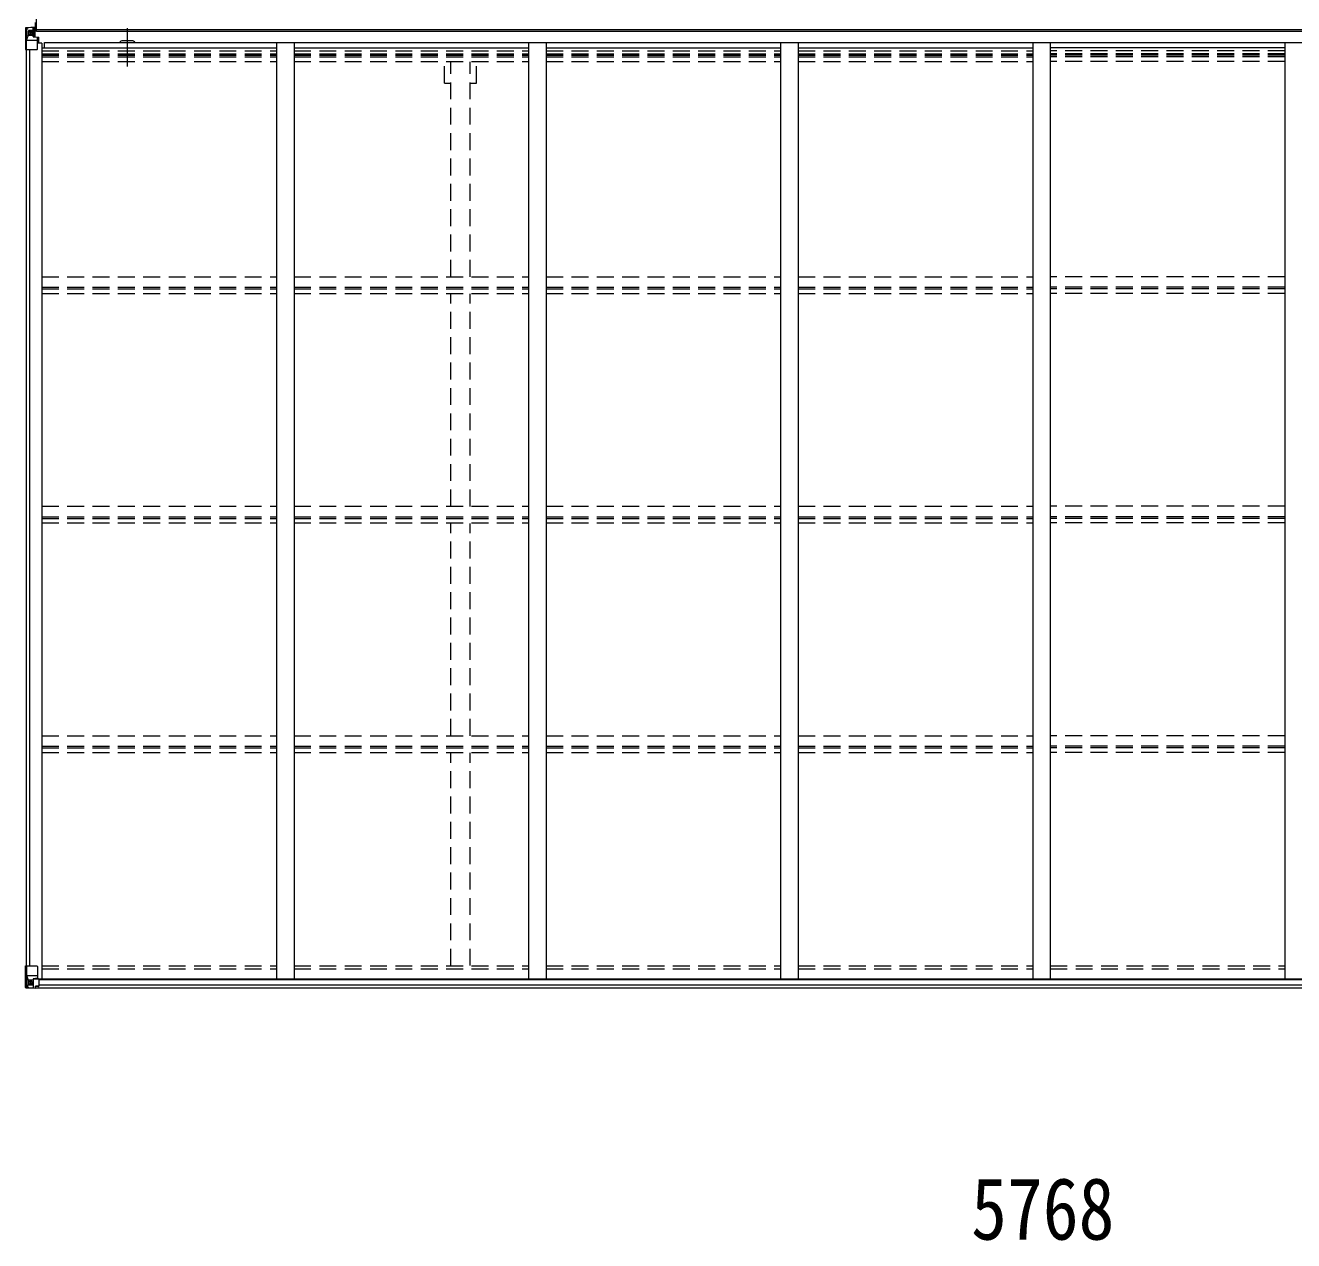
# Model space of a CAD drawing. Units: millimetres at full size, sheet at 1:40; details may follow other scales. Extents: x -11243 to 11243, y -7760 to 7760.
# Drawn here: x 958 to 4560, y -97 to 3353 of the extents above; entities that cross this region are included whole.
import ezdxf
from ezdxf.enums import TextEntityAlignment as Align

# ---------------------------------------------------------------- set-up
doc = ezdxf.new("R2010")
doc.units = ezdxf.units.MM
doc.header["$LTSCALE"] = 40
doc.linetypes.add('CHAIN1', pattern=[8, 5, -1, 1, -1])
doc.linetypes.add('DASHED1', pattern=[1.8, 1.2, -0.6])
for name, color, linetype, lineweight in [('0-1_本体', 5, 'CHAIN1', 9), ('0-3_ELV2', 4, 'Continuous', 9), ('0-4_TABLE1', 6, 'Continuous', 9), ('0-6_OTH_LINE', 6, 'Continuous', 9)]:
    doc.layers.add(name, color=color, linetype=linetype, lineweight=lineweight)
doc.styles.add('ＭＳ ゴシック', font='')
doc.styles.get('ＭＳ ゴシック').set_extended_font_data('MS Gothic')

msp = doc.modelspace()

# ---------------------------------------------------------------- linework, layer by layer
at = {"layer": '0-1_本体'}
msp.add_line((1247.98, 3344.44), (1247.98, 3235.67), dxfattribs=at)
at = {"layer": '0-3_ELV2'}
for p, q in [((989.97, 3335.23), (989.97, 3370.23)), ((981.97, 3344.73), (987.47, 3344.73)), ((981.97, 3342.59), (989.97, 3342.59)), ((6698.97, 3339.98), (989.97, 3339.98)), ((6698.97, 3335.23), (989.97, 3335.23)), ((960.47, 3283.97), (960.47, 682.32)), ((970.17, 3283.97), (970.17, 682.32)), ((1005.47, 3302.62), (992.47, 3302.62)), ((1005.47, 3302.62), (1005.47, 646.31)), ((1005.47, 3288.93), (1671.47, 3288.93)), ((1012.97, 3288.93), (1012.97, 3304.45)), ((1012.97, 3304.45), (6675.97, 3304.45)), ((1260.48, 3309.12), (1235.48, 3309.12)), ((1671.47, 3304.43), (1671.47, 646.31)), ((1721.47, 3304.43), (1721.47, 646.31)), ((1721.47, 3288.93), (2387.47, 3288.93)), ((2387.47, 3304.43), (2387.47, 646.31)), ((2437.47, 3304.43), (2437.47, 646.31)), ((2437.47, 3288.93), (3103.47, 3288.93)), ((3103.47, 3304.43), (3103.47, 646.31)), ((3153.47, 3304.43), (3153.47, 646.31)), ((3153.47, 3288.93), (3819.47, 3288.93)), ((3819.47, 3304.43), (3819.47, 646.31)), ((3869.47, 3304.43), (3869.47, 646.31)), ((4535.47, 3288.93), (3869.47, 3288.93)), ((4535.47, 3304.43), (4535.47, 646.31)), ((985.21, 646.31), (6703.74, 646.31)), ((986.97, 620.53), (6701.97, 620.53)), ((996.97, 644.04), (6691.97, 644.04)), ((996.97, 628.43), (6691.97, 628.43))]:
    msp.add_line(p, q, dxfattribs=at)
at = {"layer": '0-3_ELV2', "linetype": 'DASHED1'}
for p, q in [((1005.47, 3280.54), (1671.47, 3280.54)), ((1721.47, 3280.54), (2387.47, 3280.54)), ((2437.47, 3280.54), (3103.47, 3280.54)), ((3153.47, 3280.54), (3819.47, 3280.54)), ((4535.47, 3280.54), (3869.47, 3280.54)), ((1005.47, 3272.34), (1671.47, 3272.34)), ((1005.47, 3268.41), (1671.47, 3268.41)), ((1005.47, 3263.33), (1671.47, 3263.33)), ((1005.47, 3250.33), (1671.47, 3250.33)), ((1721.47, 3272.34), (2387.47, 3272.34)), ((1721.47, 3268.41), (2387.47, 3268.41)), ((1721.47, 3263.33), (2387.47, 3263.33)), ((1721.47, 3250.33), (2387.47, 3250.33)), ((2149.27, 3188.73), (2149.27, 3249.14)), ((2166.97, 2638.88), (2166.97, 3249.14)), ((2221.97, 2638.88), (2221.97, 3249.14)), ((2239.67, 3188.73), (2239.67, 3249.14)), ((2437.47, 3272.34), (3103.47, 3272.34)), ((2437.47, 3268.41), (3103.47, 3268.41)), ((2437.47, 3263.33), (3103.47, 3263.33)), ((2437.47, 3250.33), (3103.47, 3250.33)), ((3153.47, 3272.34), (3819.47, 3272.34)), ((3153.47, 3268.41), (3819.47, 3268.41)), ((3153.47, 3263.33), (3819.47, 3263.33)), ((3153.47, 3250.33), (3819.47, 3250.33)), ((4535.47, 3272.34), (3869.47, 3272.34)), ((4535.47, 3268.41), (3869.47, 3268.41)), ((4535.47, 3263.33), (3869.47, 3263.33)), ((4535.47, 3250.33), (3869.47, 3250.33)), ((2149.27, 3188.73), (2166.97, 3188.73)), ((2221.97, 3188.73), (2239.67, 3188.73)), ((1005.47, 2639.01), (1671.44, 2639.01)), ((1721.47, 2639.01), (2387.44, 2639.01)), ((2437.47, 2639.01), (3103.44, 2639.01)), ((3153.47, 2639.01), (3819.44, 2639.01)), ((4535.47, 2639.01), (3869.47, 2639.01)), ((1005.47, 2609.27), (1671.44, 2609.27)), ((1005.47, 2604.72), (1671.44, 2604.72)), ((1721.47, 2609.27), (2387.44, 2609.27)), ((1721.47, 2604.72), (2387.44, 2604.72)), ((2437.47, 2609.27), (3103.44, 2609.27)), ((2437.47, 2604.72), (3103.44, 2604.72)), ((3153.47, 2609.27), (3819.44, 2609.27)), ((3153.47, 2604.72), (3819.44, 2604.72)), ((4535.47, 2609.27), (3869.47, 2609.27)), ((4535.47, 2604.72), (3869.47, 2604.72)), ((1005.47, 2591.71), (1671.44, 2591.71)), ((1721.47, 2591.71), (2387.44, 2591.71)), ((2166.97, 1987.22), (2166.97, 2590.52)), ((2221.97, 1987.22), (2221.97, 2590.52)), ((2437.47, 2591.71), (3103.44, 2591.71)), ((3153.47, 2591.71), (3819.44, 2591.71)), ((4535.47, 2591.71), (3869.47, 2591.71)), ((1005.47, 1987.34), (1671.44, 1987.34)), ((1721.47, 1987.34), (2387.44, 1987.34)), ((2437.47, 1987.34), (3103.44, 1987.34)), ((3153.47, 1987.34), (3819.44, 1987.34)), ((4535.47, 1987.34), (3869.47, 1987.34)), ((1005.47, 1957.61), (1671.44, 1957.61)), ((1005.47, 1953.06), (1671.44, 1953.06)), ((1721.47, 1957.61), (2387.44, 1957.61)), ((1721.47, 1953.06), (2387.44, 1953.06)), ((2437.47, 1957.61), (3103.44, 1957.61)), ((2437.47, 1953.06), (3103.44, 1953.06)), ((3153.47, 1957.61), (3819.44, 1957.61)), ((3153.47, 1953.06), (3819.44, 1953.06)), ((4535.47, 1957.61), (3869.47, 1957.61)), ((4535.47, 1953.06), (3869.47, 1953.06)), ((1005.47, 1940.05), (1671.44, 1940.05)), ((1721.47, 1940.05), (2387.44, 1940.05)), ((2166.97, 1335.56), (2166.97, 1938.85)), ((2221.97, 1335.56), (2221.97, 1938.85)), ((2437.47, 1940.05), (3103.44, 1940.05)), ((3153.47, 1940.05), (3819.44, 1940.05)), ((4535.47, 1940.05), (3869.47, 1940.05)), ((1005.47, 1335.68), (1671.44, 1335.68)), ((1721.47, 1335.68), (2387.44, 1335.68)), ((2437.47, 1335.68), (3103.44, 1335.68)), ((3153.47, 1335.68), (3819.44, 1335.68)), ((4535.47, 1335.68), (3869.47, 1335.68)), ((1005.47, 1305.95), (1671.44, 1305.95)), ((1005.47, 1301.4), (1671.44, 1301.4)), ((1721.47, 1305.95), (2387.44, 1305.95)), ((1721.47, 1301.4), (2387.44, 1301.4)), ((2437.47, 1305.95), (3103.44, 1305.95)), ((2437.47, 1301.4), (3103.44, 1301.4)), ((3153.47, 1305.95), (3819.44, 1305.95)), ((3153.47, 1301.4), (3819.44, 1301.4)), ((4535.47, 1305.95), (3869.47, 1305.95)), ((4535.47, 1301.4), (3869.47, 1301.4)), ((1005.47, 1288.39), (1671.44, 1288.39)), ((1721.47, 1288.39), (2387.44, 1288.39)), ((2166.97, 683.28), (2166.97, 1287.19)), ((2221.97, 683.28), (2221.97, 1287.19)), ((2437.47, 1288.39), (3103.44, 1288.39)), ((3153.47, 1288.39), (3819.44, 1288.39)), ((4535.47, 1288.39), (3869.47, 1288.39)), ((1005.47, 682.47), (1671.47, 682.47)), ((1005.47, 674.13), (1671.47, 674.13)), ((1721.47, 682.47), (2387.47, 682.47)), ((1721.47, 674.13), (2387.47, 674.13)), ((2437.47, 682.47), (3103.47, 682.47)), ((2437.47, 674.13), (3103.47, 674.13)), ((3153.47, 682.47), (3819.47, 682.47)), ((3153.47, 674.13), (3819.47, 674.13)), ((3869.47, 682.47), (4535.47, 682.47)), ((3869.47, 674.13), (4535.47, 674.13))]:
    msp.add_line(p, q, dxfattribs=at)
at = {"layer": '0-3_ELV2'}
for centre, start, end in [((1235.48, 3296.62), 90, 141.18803), ((1260.48, 3296.62), 38.81197, 90)]:
    msp.add_arc(centre, 12.5, start, end, dxfattribs=at)
at = {"layer": '0-4_TABLE1'}
for p, q in [((987.47, 3344.23), (987.47, 3361.23)), ((988.97, 3344.23), (988.97, 3361.23)), ((989.97, 3344.23), (989.97, 3361.23)), ((958.47, 3344.68), (958.47, 3283.97)), ((986.97, 3347.36), (959.41, 3345.68)), ((959.41, 3345.63), (959.41, 3345.67)), ((968.38, 3346.06), (960.46, 3345.59)), ((961.32, 3344.62), (961.32, 3344.55)), ((961.32, 3283.97), (961.32, 3344.55)), ((961.86, 3310.85), (966.01, 3322.93)), ((965.29, 3341.18), (962.55, 3344.84)), ((966.14, 3337.67), (968.47, 3337.73)), ((966.14, 3324.2), (966.14, 3337.67)), ((968.47, 3324.16), (966.14, 3324.2)), ((980.47, 3346.85), (968.47, 3346.07)), ((981.97, 3337.72), (968.47, 3337.72)), ((981.97, 3324.17), (968.47, 3324.17)), ((968.47, 3324.16), (968.47, 3324.17)), ((973.95, 3330.53), (973.95, 3329.57)), ((980.47, 3320.87), (980.47, 3346.97)), ((980.47, 3346.08), (986.97, 3346.48)), ((981.97, 3341.26), (980.47, 3341.26)), ((981.3, 3320.61), (991.65, 3318.96)), ((981.3, 3319.98), (981.3, 3320.61)), ((991.65, 3318.32), (981.3, 3319.98)), ((986.97, 3345.55), (981.97, 3345.47)), ((989.97, 3340.9), (981.97, 3340.9)), ((985.97, 3335.97), (981.97, 3335.97)), ((985.97, 3327.76), (981.97, 3327.76)), ((982.08, 3339.6), (985.97, 3339.6)), ((982.47, 3341.93), (982.47, 3339.97)), ((989.97, 3341.93), (982.47, 3341.93)), ((989.97, 3341.9), (982.47, 3341.9)), ((982.47, 3339.97), (989.97, 3340.04)), ((982.47, 3339.81), (982.47, 3339.97)), ((989.97, 3339.87), (982.47, 3339.81)), ((985.97, 3319.86), (985.97, 3339.83)), ((986.97, 3344.73), (986.97, 3347.36)), ((987.47, 3345.48), (989.97, 3345.48)), ((987.47, 3345.26), (989.97, 3345.26)), ((987.47, 3344.23), (989.97, 3344.23)), ((991.65, 3318.96), (991.65, 3318.32)), ((991.93, 3318.88), (996.97, 3318.83)), ((992.47, 3284.97), (992.47, 3318.06)), ((996.97, 3317.12), (992.47, 3317.09)), ((995.97, 3318.84), (995.97, 3317.11)), ((996.97, 3302.62), (996.97, 3318.83)), ((958.47, 3283.97), (991.47, 3283.97)), ((961.86, 3310.85), (968.47, 3310.63)), ((968.47, 3310.63), (992.47, 3310.63)), ((996.97, 3306.97), (992.47, 3306.97)), ((958.47, 682.32), (991.47, 682.32)), ((958.47, 621.62), (958.47, 682.32)), ((961.32, 682.32), (961.32, 621.74)), ((961.86, 655.44), (968.47, 655.66)), ((961.86, 655.44), (966.01, 643.36)), ((968.47, 655.66), (992.47, 655.66)), ((992.47, 681.32), (992.47, 648.23)), ((959.41, 620.66), (959.41, 620.61)), ((968.38, 620.23), (960.46, 620.7)), ((961.32, 621.67), (961.32, 621.74)), ((965.29, 625.12), (962.55, 621.45)), ((968.47, 642.13), (966.14, 642.09)), ((966.14, 642.09), (966.14, 628.62)), ((966.14, 628.62), (968.47, 628.56)), ((968.47, 642.13), (968.47, 642.12)), ((980.47, 642.12), (968.47, 642.12)), ((968.47, 628.57), (980.47, 628.57)), ((980.47, 619.44), (968.47, 620.22)), ((972.99, 635.76), (972.99, 636.72)), ((980.47, 646.11), (986.97, 646.11)), ((980.47, 646.11), (980.47, 619.32)), ((991.65, 647.97), (981.3, 646.31)), ((981.3, 646.31), (981.3, 646.11)), ((984, 646.11), (991.65, 647.33)), ((986.97, 646.11), (995.97, 646.08)), ((986.97, 618.93), (986.97, 624.87)), ((995.97, 624.3), (986.97, 624.24)), ((991.65, 647.33), (991.65, 647.97)), ((996.97, 645.17), (996.97, 625.01))]:
    msp.add_line(p, q, dxfattribs=at)
for points in [[(972.03, 3331.49), (971.07, 3331.49), (971.07, 3332.45), (972.03, 3332.45)], [(972.99, 3333.41), (972.99, 3334.37), (973.95, 3334.37), (973.95, 3333.41)], [(973.95, 3329.57), (972.99, 3329.57), (972.99, 3330.53)], [(974.91, 3332.45), (975.87, 3332.45), (975.87, 3331.49), (974.91, 3331.49)], [(986.97, 3345.96), (981.97, 3345.96), (981.97, 3320.5)], [(959.41, 620.61), (968.47, 620.06), (986.97, 618.93)], [(972.03, 633.84), (971.07, 633.84), (971.07, 634.8), (972.03, 634.8)], [(972.99, 636.72), (973.95, 636.72), (973.95, 635.76)], [(973.95, 632.88), (973.95, 631.92), (972.99, 631.92), (972.99, 632.88)], [(974.91, 634.8), (975.87, 634.8), (975.87, 633.84), (974.91, 633.84)], [(996.97, 625.01), (996.96, 624.91), (986.97, 624.87)]]:
    msp.add_lwpolyline(points, dxfattribs=at)
for centre in [(973.47, 3331.97), (973.47, 634.32)]:
    msp.add_circle(centre, 5.3, dxfattribs=at)
for centre, radius, start, end in [((959.47, 3344.68), 1, 93.50017, 180.00079), ((959.47, 3344.67), 0.999, 93.4424, 179.95083), ((959.47, 3344.64), 0.999, 93.4424, 179.95083), ((960.63, 3358.28), 12.7, 269.24466, 275.10311), ((962.6, 3344.67), 1.28, 131.17831, 182.45895), ((972.03, 3333.41), 0.96, 270, 0), ((972.03, 3330.53), 0.96, 0, 90), ((974.91, 3333.41), 0.96, 180, 270), ((974.91, 3330.53), 0.96, 90, 180), ((981.41, 3321.54), 0.937, 182.32209, 263.26766), ((981.41, 3320.91), 0.937, 182.32209, 263.26766), ((982.47, 3342.43), 0.5, 179.99802, 269.99691), ((982.47, 3342.4), 0.5, 180.00109, 270.00109), ((982.47, 3339.47), 0.5, 90.52895, 180.04464), ((982.49, 3339.29), 0.513, 91.88028, 181.04707), ((991.54, 3318.03), 0.937, 2.32209, 83.26766), ((991.54, 3317.39), 0.937, 2.32209, 83.26766), ((991.47, 3284.97), 1, 270, 0), ((991.47, 681.32), 1, 0, 90), ((991.54, 648.9), 0.937, 276.73234, 357.67791), ((959.47, 621.65), 0.999, 180.04917, 266.5576), ((959.47, 621.62), 0.999, 180.04917, 266.5576), ((959.47, 621.61), 1, 179.99921, 266.49983), ((960.63, 608.01), 12.7, 84.89689, 90.75534), ((962.6, 621.62), 1.28, 177.54105, 228.82169), ((972.03, 635.76), 0.96, 270, 0), ((972.03, 632.88), 0.96, 0, 90), ((974.91, 635.76), 0.96, 180, 270), ((974.91, 632.88), 0.96, 90, 180), ((981.41, 645.38), 0.937, 96.73234, 129.06602), ((991.54, 648.26), 0.937, 276.73234, 357.67791)]:
    msp.add_arc(centre, radius, start, end, dxfattribs=at)
for centre, major_axis, ratio, start_param, end_param in [((961.41, 3345.76), (2, 0.12), 0.060933, 2.0712557, 3.1453404), ((1160.41, 3357.99), (201, 12.36), 0.060933, 3.1453404, 3.145839), ((963.27, 3337.59), (0.03, 5), 0.573921, 0.7672717, 1.551125), ((961.6, 3342.66), (-0.02, 3), 0.466854, 0.125683, 0.7596956), ((964.74, 3324.22), (0, 3), 0.468246, 1.5772882, 2.0127935), ((886.72, 3337.72), (81.75, 0), 0.061163, 6.2824128, 6.2831853), ((962.58, 3313.19), (0.85, 2.32), 0.403757, 3.0087805, 3.9744392), ((962.58, 653.1), (0.85, -2.32), 0.403757, 3.0087805, 3.9744392), ((961.41, 620.53), (2, -0.12), 0.060933, 2.0712557, 3.1453404), ((1160.41, 608.3), (201, -12.36), 0.060933, 3.1453404, 3.145839), ((961.6, 623.63), (-0.02, -3), 0.466854, 0.125683, 0.7596956), ((963.27, 628.7), (0.03, -5), 0.573921, 0.7672717, 1.551125), ((964.74, 642.07), (0, -3), 0.468246, 1.5772882, 2.0127935), ((886.72, 628.57), (81.75, 0), 0.061163, 6.2824128, 6.2831853), ((995.97, 645.17), (1, -0.021), 0.906239, 0.0187047, 1.589501), ((995.97, 625.01), (1, 0.012), 0.707053, 4.7036637, 6.124411)]:
    msp.add_ellipse(centre, major_axis=major_axis, ratio=ratio, start_param=start_param, end_param=end_param, dxfattribs=at)

# ---------------------------------------------------------------- texts
at = {"layer": '0-6_OTH_LINE', "color": 7, "style": 'ＭＳ ゴシック', "width": 0.85}
msp.add_text('5768', height=176, dxfattribs=at).set_placement((3644.47, -147.31), align=Align.BOTTOM_LEFT)

doc.saveas('drawing.dxf')
